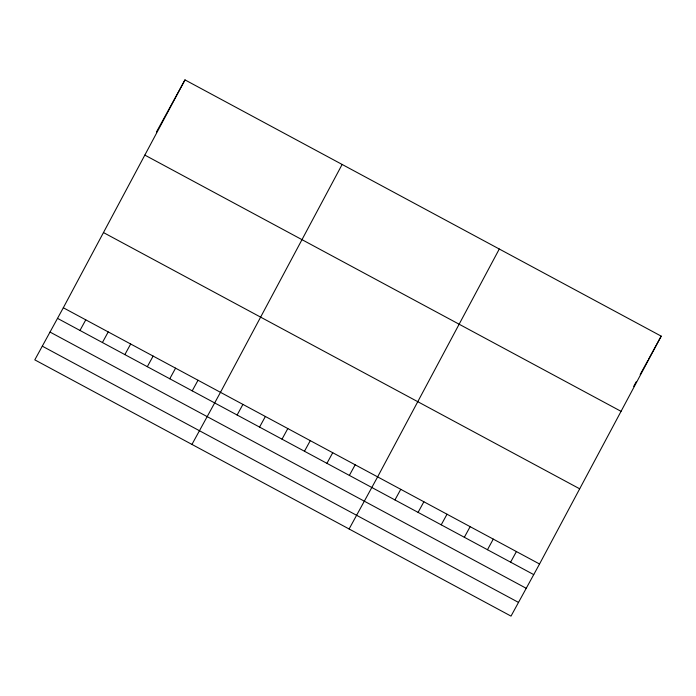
<?xml version="1.0" encoding="UTF-8"?>
<svg xmlns="http://www.w3.org/2000/svg" width="696" height="696" viewBox="0 0 696 696"><rect width="100%" height="100%" fill="white"/><g stroke="black" fill="none" stroke-linecap="round" stroke-linejoin="round"><path stroke-width="1.04" d="M63.319 307.762L184.988 79.892L661.2 336.142L539.539 564.004L511.012 616.108L34.8 359.858L63.319 307.762L539.539 564.004M342.136 164.456L220.475 392.327L191.948 444.422M499.284 249.02L377.624 476.882L349.105 528.977M156.461 131.996L184.988 79.892M79.97 330.452L85.773 319.847M102.416 342.528L108.219 331.922M124.862 354.612L130.674 344.007M147.317 366.688L153.12 356.082M169.763 378.772L175.575 368.167M192.218 390.848L198.021 380.242M237.119 415.007L242.921 404.402M259.565 427.092L265.376 416.486M282.019 439.167L287.822 428.562M304.465 451.252L310.277 440.646M326.92 463.327L332.723 452.722M349.366 475.412L355.169 464.806M394.945 499.937L400.757 489.332M418.079 512.378L423.881 501.772M441.212 524.827L447.015 514.222M464.336 537.277L470.148 526.672M487.47 549.718L493.273 539.113M510.603 562.168L516.406 551.563M633.673 386.41L636.179 381.843M640.172 374.544L647.898 360.441M648.394 359.527L661.2 336.142M144.838 155.095L621.049 411.336M103.469 232.568L579.681 488.81M57.516 318.368L533.728 574.609M50.016 332.062L526.237 588.303M42.299 346.164L518.511 602.414"/></g></svg>
